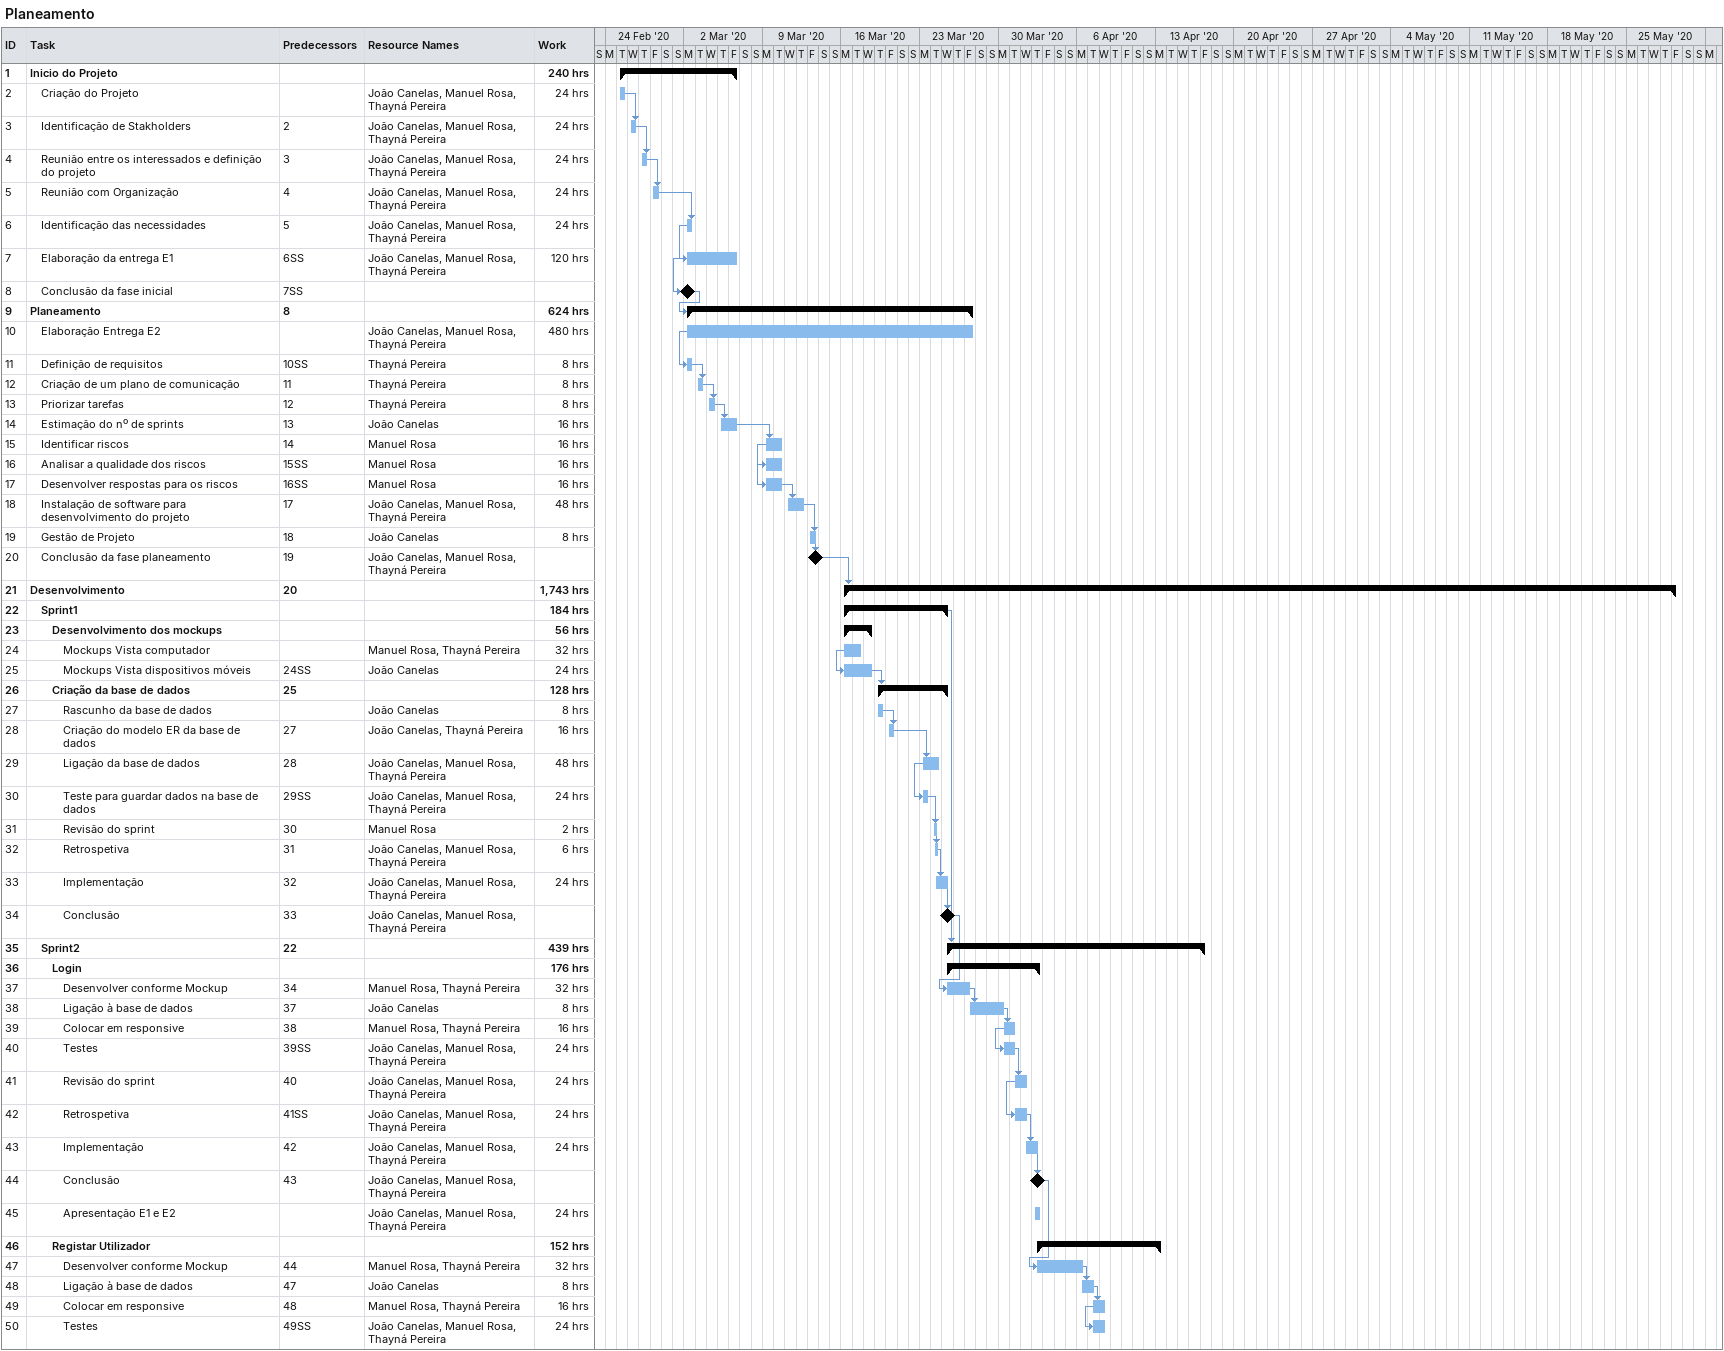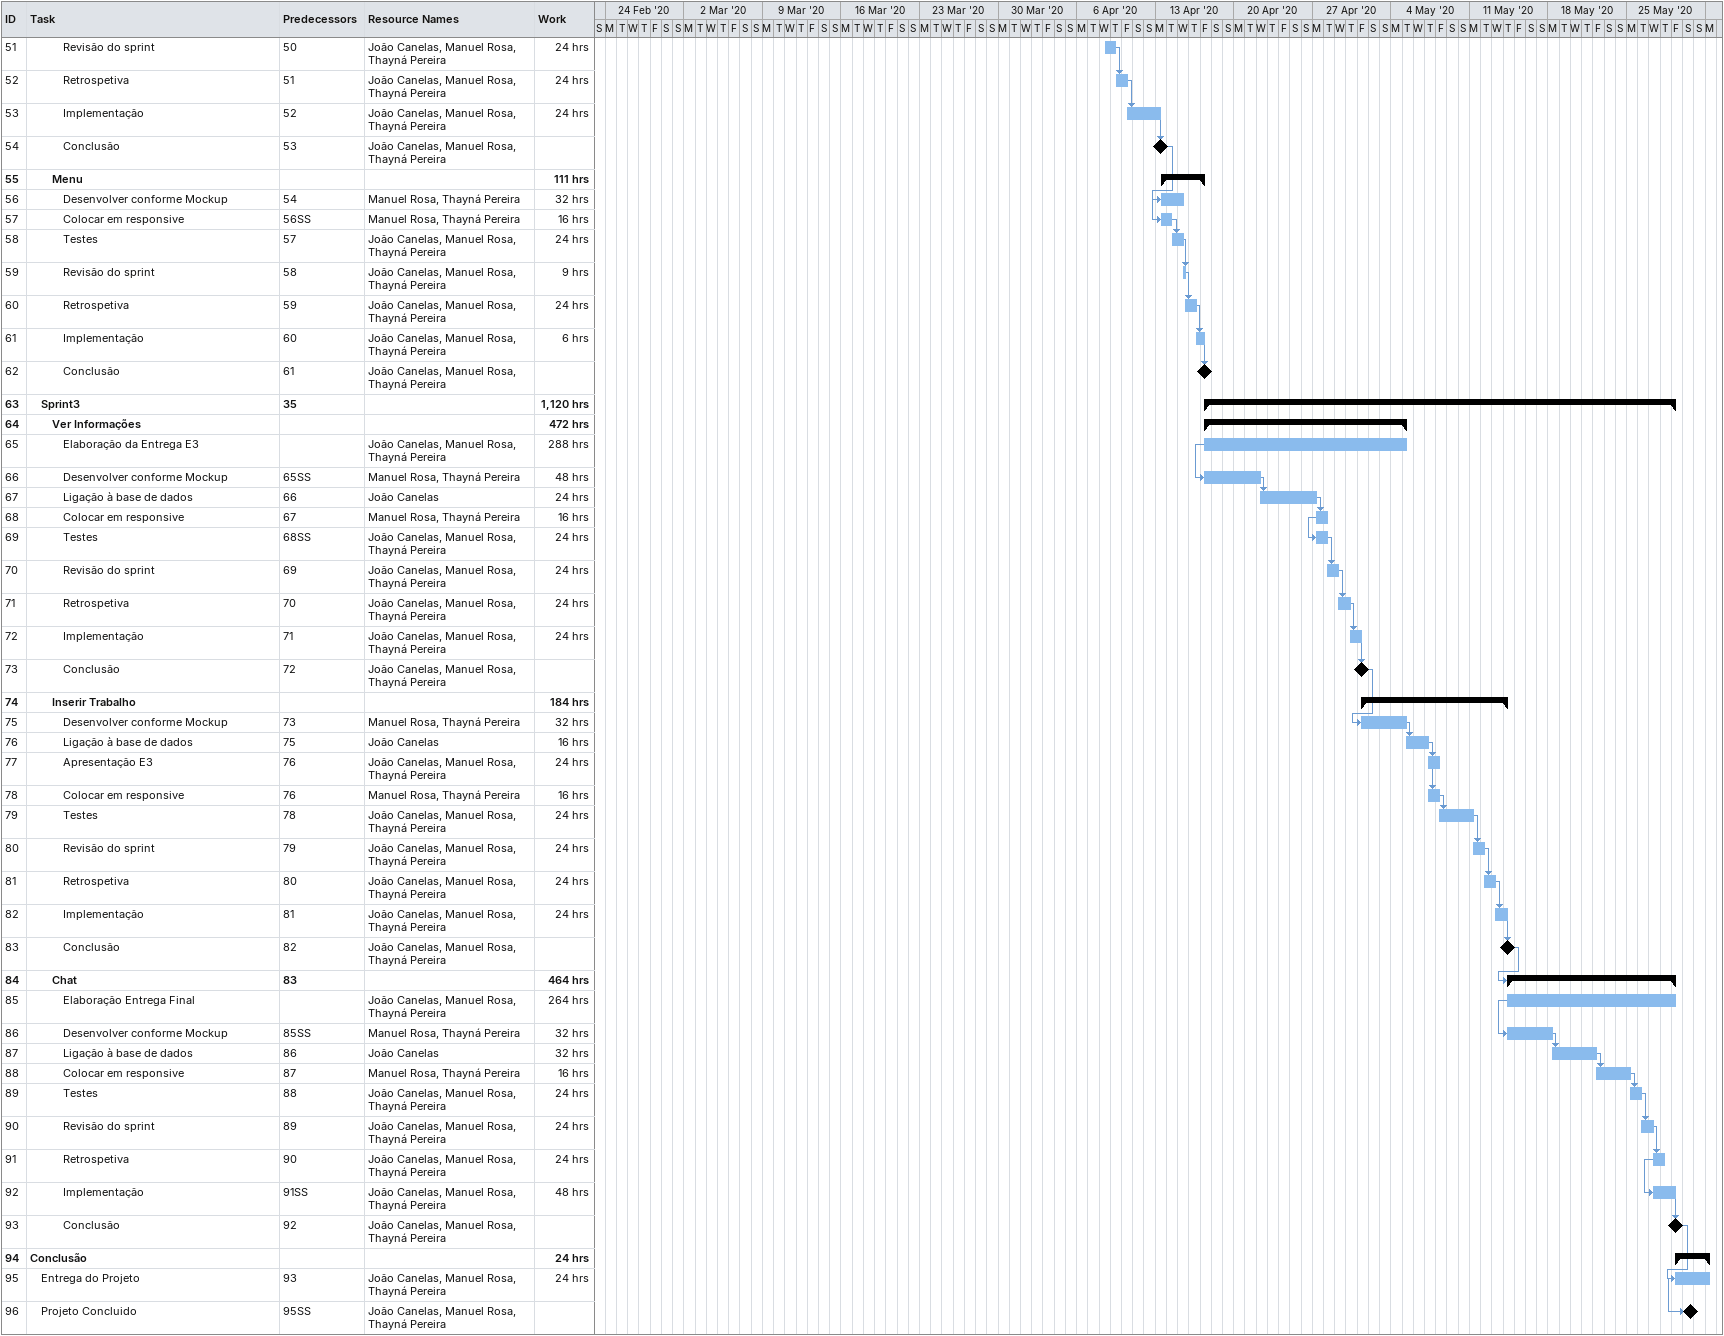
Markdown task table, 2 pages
Planeamento

| ID | Level | Task | Start | Finish | Predecessors | Resources | Work (h) |
|---|---|---|---|---|---|---|---|
| 1 | 1 | **Inicio do Projeto** | 2020-02-25 | 2020-03-06 |  |  | 240 |
| 2 | 2 | Criação do Projeto | 2020-02-25 | 2020-02-25 |  | João Canelas, Manuel Rosa, Thayná Pereira | 24 |
| 3 | 2 | Identificação de Stakholders | 2020-02-26 | 2020-02-26 | 2 | João Canelas, Manuel Rosa, Thayná Pereira | 24 |
| 4 | 2 | Reunião entre os interessados e definição do projeto | 2020-02-27 | 2020-02-27 | 3 | João Canelas, Manuel Rosa, Thayná Pereira | 24 |
| 5 | 2 | Reunião com Organização | 2020-02-28 | 2020-02-28 | 4 | João Canelas, Manuel Rosa, Thayná Pereira | 24 |
| 6 | 2 | Identificação das necessidades | 2020-03-02 | 2020-03-02 | 5 | João Canelas, Manuel Rosa, Thayná Pereira | 24 |
| 7 | 2 | Elaboração da entrega E1 | 2020-03-02 | 2020-03-06 | 6SS | João Canelas, Manuel Rosa, Thayná Pereira | 120 |
| 8 | 2 | Conclusão da fase inicial (milestone) | 2020-03-02 | 2020-03-02 | 7SS |  |  |
| 9 | 1 | **Planeamento** | 2020-03-02 | 2020-03-27 | 8 |  | 624 |
| 10 | 2 | Elaboração Entrega E2 | 2020-03-02 | 2020-03-27 |  | João Canelas, Manuel Rosa, Thayná Pereira | 480 |
| 11 | 2 | Definição de requisitos | 2020-03-02 | 2020-03-02 | 10SS | Thayná Pereira | 8 |
| 12 | 2 | Criação de um plano de comunicação | 2020-03-03 | 2020-03-03 | 11 | Thayná Pereira | 8 |
| 13 | 2 | Priorizar tarefas | 2020-03-04 | 2020-03-04 | 12 | Thayná Pereira | 8 |
| 14 | 2 | Estimação do nº de sprints | 2020-03-05 | 2020-03-06 | 13 | João Canelas | 16 |
| 15 | 2 | Identificar riscos | 2020-03-09 | 2020-03-10 | 14 | Manuel Rosa | 16 |
| 16 | 2 | Analisar a qualidade dos riscos | 2020-03-09 | 2020-03-10 | 15SS | Manuel Rosa | 16 |
| 17 | 2 | Desenvolver respostas para os riscos | 2020-03-09 | 2020-03-10 | 16SS | Manuel Rosa | 16 |
| 18 | 2 | Instalação de software para desenvolvimento do projeto | 2020-03-11 | 2020-03-12 | 17 | João Canelas, Manuel Rosa, Thayná Pereira | 48 |
| 19 | 2 | Gestão de Projeto | 2020-03-13 | 2020-03-13 | 18 | João Canelas | 8 |
| 20 | 2 | Conclusão da fase planeamento (milestone) | 2020-03-13 | 2020-03-13 | 19 | João Canelas, Manuel Rosa, Thayná Pereira |  |
| 21 | 1 | **Desenvolvimento** | 2020-03-16 | 2020-05-29 | 20 |  | 1743 |
| 22 | 2 | **Sprint1** | 2020-03-16 | 2020-03-25 |  |  | 184 |
| 23 | 3 | **Desenvolvimento dos mockups** | 2020-03-16 | 2020-03-18 |  |  | 56 |
| 24 | 4 | Mockups Vista computador | 2020-03-16 | 2020-03-17 |  | Manuel Rosa, Thayná Pereira | 32 |
| 25 | 4 | Mockups Vista dispositivos móveis | 2020-03-16 | 2020-03-18 | 24SS | João Canelas | 24 |
| 26 | 3 | **Criação da base de dados** | 2020-03-19 | 2020-03-25 | 25 |  | 128 |
| 27 | 4 | Rascunho da base de dados | 2020-03-19 | 2020-03-19 |  | João Canelas | 8 |
| 28 | 4 | Criação do modelo ER da base de dados | 2020-03-20 | 2020-03-20 | 27 | João Canelas, Thayná Pereira | 16 |
| 29 | 4 | Ligação da base de dados | 2020-03-23 | 2020-03-24 | 28 | João Canelas, Manuel Rosa, Thayná Pereira | 48 |
| 30 | 4 | Teste para guardar dados na base de dados | 2020-03-23 | 2020-03-23 | 29SS | João Canelas, Manuel Rosa, Thayná Pereira | 24 |
| 31 | 4 | Revisão do sprint | 2020-03-24 | 2020-03-24 | 30 | Manuel Rosa | 2 |
| 32 | 4 | Retrospetiva | 2020-03-24 | 2020-03-24 | 31 | João Canelas, Manuel Rosa, Thayná Pereira | 6 |
| 33 | 4 | Implementação | 2020-03-24 | 2020-03-25 | 32 | João Canelas, Manuel Rosa, Thayná Pereira | 24 |
| 34 | 4 | Conclusão (milestone) | 2020-03-25 | 2020-03-25 | 33 | João Canelas, Manuel Rosa, Thayná Pereira |  |
| 35 | 2 | **Sprint2** | 2020-03-25 | 2020-04-17 | 22 |  | 439 |
| 36 | 3 | **Login** | 2020-03-25 | 2020-04-02 |  |  | 176 |
| 37 | 4 | Desenvolver conforme Mockup | 2020-03-25 | 2020-03-27 | 34 | Manuel Rosa, Thayná Pereira | 32 |
| 38 | 4 | Ligação à base de dados | 2020-03-27 | 2020-03-30 | 37 | João Canelas | 8 |
| 39 | 4 | Colocar em responsive | 2020-03-30 | 2020-03-31 | 38 | Manuel Rosa, Thayná Pereira | 16 |
| 40 | 4 | Testes | 2020-03-30 | 2020-03-31 | 39SS | João Canelas, Manuel Rosa, Thayná Pereira | 24 |
| 41 | 4 | Revisão do sprint | 2020-03-31 | 2020-04-01 | 40 | João Canelas, Manuel Rosa, Thayná Pereira | 24 |
| 42 | 4 | Retrospetiva | 2020-03-31 | 2020-04-01 | 41SS | João Canelas, Manuel Rosa, Thayná Pereira | 24 |
| 43 | 4 | Implementação | 2020-04-01 | 2020-04-02 | 42 | João Canelas, Manuel Rosa, Thayná Pereira | 24 |
| 44 | 4 | Conclusão (milestone) | 2020-04-02 | 2020-04-02 | 43 | João Canelas, Manuel Rosa, Thayná Pereira |  |
| 45 | 4 | Apresentação E1 e E2 | 2020-04-02 | 2020-04-02 |  | João Canelas, Manuel Rosa, Thayná Pereira | 24 |
| 46 | 3 | **Registar Utilizador** | 2020-04-02 | 2020-04-13 |  |  | 152 |
| 47 | 4 | Desenvolver conforme Mockup | 2020-04-02 | 2020-04-06 | 44 | Manuel Rosa, Thayná Pereira | 32 |
| 48 | 4 | Ligação à base de dados | 2020-04-06 | 2020-04-07 | 47 | João Canelas | 8 |
| 49 | 4 | Colocar em responsive | 2020-04-07 | 2020-04-08 | 48 | Manuel Rosa, Thayná Pereira | 16 |
| 50 | 4 | Testes | 2020-04-07 | 2020-04-08 | 49SS | João Canelas, Manuel Rosa, Thayná Pereira | 24 |
| 51 | 4 | Revisão do sprint | 2020-04-08 | 2020-04-09 | 50 | João Canelas, Manuel Rosa, Thayná Pereira | 24 |
| 52 | 4 | Retrospetiva | 2020-04-09 | 2020-04-10 | 51 | João Canelas, Manuel Rosa, Thayná Pereira | 24 |
| 53 | 4 | Implementação | 2020-04-10 | 2020-04-13 | 52 | João Canelas, Manuel Rosa, Thayná Pereira | 24 |
| 54 | 4 | Conclusão (milestone) | 2020-04-13 | 2020-04-13 | 53 | João Canelas, Manuel Rosa, Thayná Pereira |  |
| 55 | 3 | **Menu** | 2020-04-13 | 2020-04-17 |  |  | 111 |
| 56 | 4 | Desenvolver conforme Mockup | 2020-04-13 | 2020-04-15 | 54 | Manuel Rosa, Thayná Pereira | 32 |
| 57 | 4 | Colocar em responsive | 2020-04-13 | 2020-04-14 | 56SS | Manuel Rosa, Thayná Pereira | 16 |
| 58 | 4 | Testes | 2020-04-14 | 2020-04-15 | 57 | João Canelas, Manuel Rosa, Thayná Pereira | 24 |
| 59 | 4 | Revisão do sprint | 2020-04-15 | 2020-04-15 | 58 | João Canelas, Manuel Rosa, Thayná Pereira | 9 |
| 60 | 4 | Retrospetiva | 2020-04-15 | 2020-04-16 | 59 | João Canelas, Manuel Rosa, Thayná Pereira | 24 |
| 61 | 4 | Implementação | 2020-04-16 | 2020-04-17 | 60 | João Canelas, Manuel Rosa, Thayná Pereira | 6 |
| 62 | 4 | Conclusão (milestone) | 2020-04-17 | 2020-04-17 | 61 | João Canelas, Manuel Rosa, Thayná Pereira |  |
| 63 | 2 | **Sprint3** | 2020-04-17 | 2020-05-29 | 35 |  | 1120 |
| 64 | 3 | **Ver Informações** | 2020-04-17 | 2020-05-05 |  |  | 472 |
| 65 | 4 | Elaboração da Entrega E3 | 2020-04-17 | 2020-05-05 |  | João Canelas, Manuel Rosa, Thayná Pereira | 288 |
| 66 | 4 | Desenvolver conforme Mockup | 2020-04-17 | 2020-04-22 | 65SS | Manuel Rosa, Thayná Pereira | 48 |
| 67 | 4 | Ligação à base de dados | 2020-04-22 | 2020-04-27 | 66 | João Canelas | 24 |
| 68 | 4 | Colocar em responsive | 2020-04-27 | 2020-04-28 | 67 | Manuel Rosa, Thayná Pereira | 16 |
| 69 | 4 | Testes | 2020-04-27 | 2020-04-28 | 68SS | João Canelas, Manuel Rosa, Thayná Pereira | 24 |
| 70 | 4 | Revisão do sprint | 2020-04-28 | 2020-04-29 | 69 | João Canelas, Manuel Rosa, Thayná Pereira | 24 |
| 71 | 4 | Retrospetiva | 2020-04-29 | 2020-04-30 | 70 | João Canelas, Manuel Rosa, Thayná Pereira | 24 |
| 72 | 4 | Implementação | 2020-04-30 | 2020-05-01 | 71 | João Canelas, Manuel Rosa, Thayná Pereira | 24 |
| 73 | 4 | Conclusão (milestone) | 2020-05-01 | 2020-05-01 | 72 | João Canelas, Manuel Rosa, Thayná Pereira |  |
| 74 | 3 | **Inserir Trabalho** | 2020-05-01 | 2020-05-14 |  |  | 184 |
| 75 | 4 | Desenvolver conforme Mockup | 2020-05-01 | 2020-05-05 | 73 | Manuel Rosa, Thayná Pereira | 32 |
| 76 | 4 | Ligação à base de dados | 2020-05-05 | 2020-05-07 | 75 | João Canelas | 16 |
| 77 | 4 | Apresentação E3 | 2020-05-07 | 2020-05-08 | 76 | João Canelas, Manuel Rosa, Thayná Pereira | 24 |
| 78 | 4 | Colocar em responsive | 2020-05-07 | 2020-05-08 | 76 | Manuel Rosa, Thayná Pereira | 16 |
| 79 | 4 | Testes | 2020-05-08 | 2020-05-11 | 78 | João Canelas, Manuel Rosa, Thayná Pereira | 24 |
| 80 | 4 | Revisão do sprint | 2020-05-11 | 2020-05-12 | 79 | João Canelas, Manuel Rosa, Thayná Pereira | 24 |
| 81 | 4 | Retrospetiva | 2020-05-12 | 2020-05-13 | 80 | João Canelas, Manuel Rosa, Thayná Pereira | 24 |
| 82 | 4 | Implementação | 2020-05-13 | 2020-05-14 | 81 | João Canelas, Manuel Rosa, Thayná Pereira | 24 |
| 83 | 4 | Conclusão (milestone) | 2020-05-14 | 2020-05-14 | 82 | João Canelas, Manuel Rosa, Thayná Pereira |  |
| 84 | 3 | **Chat** | 2020-05-14 | 2020-05-29 | 83 |  | 464 |
| 85 | 4 | Elaboração Entrega Final | 2020-05-14 | 2020-05-29 |  | João Canelas, Manuel Rosa, Thayná Pereira | 264 |
| 86 | 4 | Desenvolver conforme Mockup | 2020-05-14 | 2020-05-18 | 85SS | Manuel Rosa, Thayná Pereira | 32 |
| 87 | 4 | Ligação à base de dados | 2020-05-18 | 2020-05-22 | 86 | João Canelas | 32 |
| 88 | 4 | Colocar em responsive | 2020-05-22 | 2020-05-25 | 87 | Manuel Rosa, Thayná Pereira | 16 |
| 89 | 4 | Testes | 2020-05-25 | 2020-05-26 | 88 | João Canelas, Manuel Rosa, Thayná Pereira | 24 |
| 90 | 4 | Revisão do sprint | 2020-05-26 | 2020-05-27 | 89 | João Canelas, Manuel Rosa, Thayná Pereira | 24 |
| 91 | 4 | Retrospetiva | 2020-05-27 | 2020-05-28 | 90 | João Canelas, Manuel Rosa, Thayná Pereira | 24 |
| 92 | 4 | Implementação | 2020-05-27 | 2020-05-29 | 91SS | João Canelas, Manuel Rosa, Thayná Pereira | 48 |
| 93 | 4 | Conclusão (milestone) | 2020-05-29 | 2020-05-29 | 92 | João Canelas, Manuel Rosa, Thayná Pereira |  |
| 94 | 1 | **Conclusão** | 2020-05-29 | 2020-06-01 |  |  | 24 |
| 95 | 2 | Entrega do Projeto | 2020-05-29 | 2020-06-01 | 93 | João Canelas, Manuel Rosa, Thayná Pereira | 24 |
| 96 | 2 | Projeto Concluido (milestone) | 2020-05-30 | 2020-05-30 | 95SS | João Canelas, Manuel Rosa, Thayná Pereira |  |
